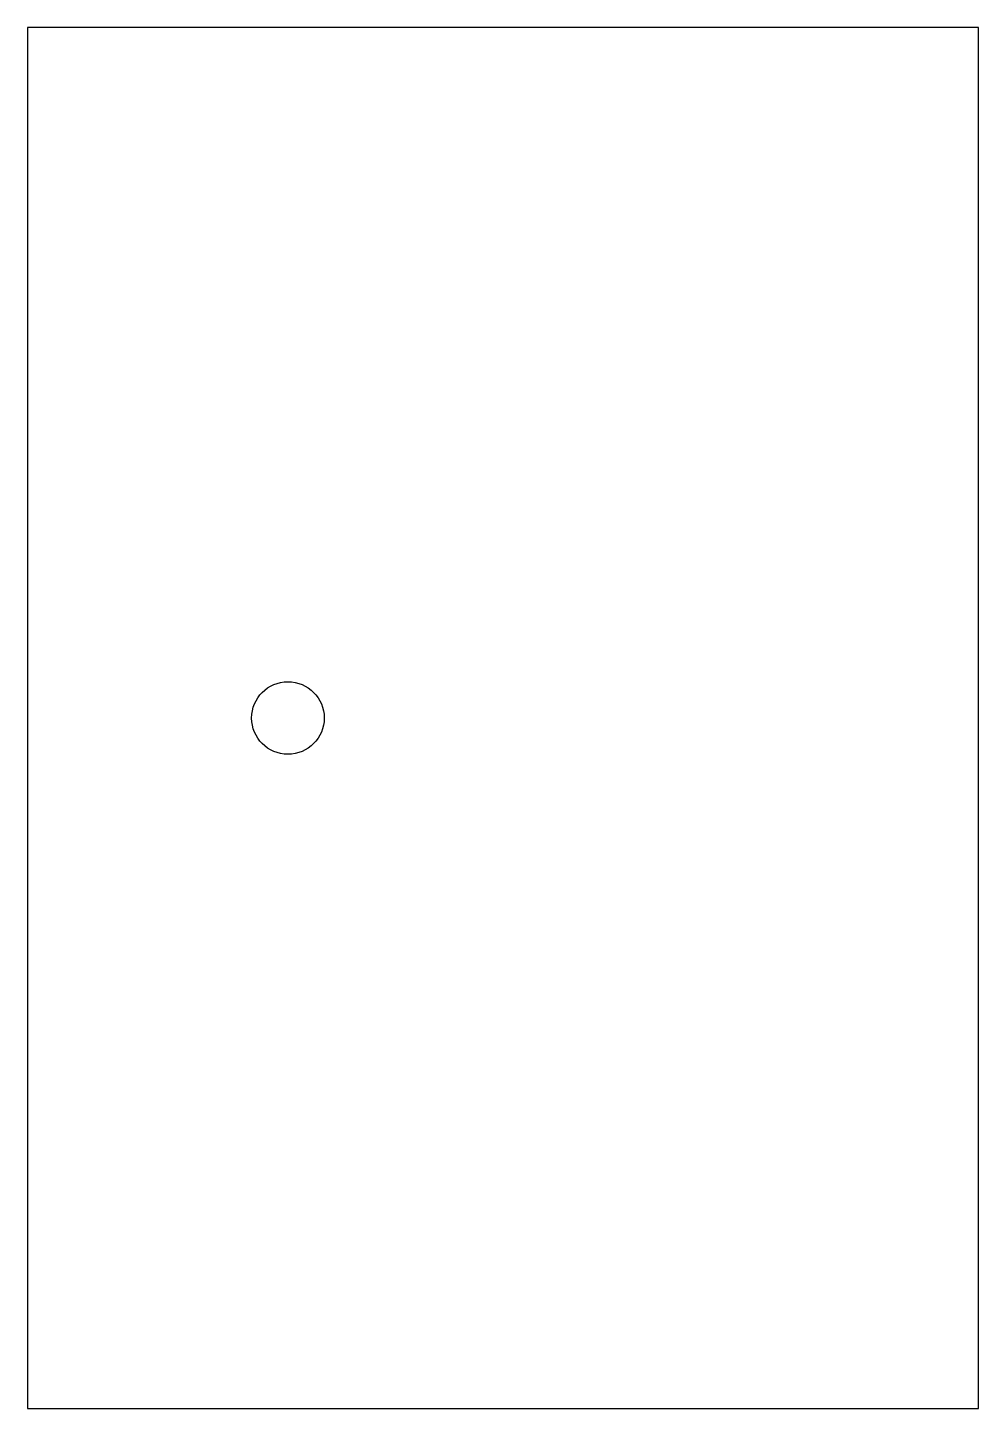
# Model space of a CAD drawing. Header units: millimetres. Extents: x -10.8 to 28.6, y -28.6 to 28.6.
import ezdxf

# ---------------------------------------------------------------- set-up
doc = ezdxf.new("R2010")
doc.units = ezdxf.units.MM
doc.layers.get('0').update_dxf_attribs({"linetype": 'CONTINUOUS'})

msp = doc.modelspace()

# ---------------------------------------------------------------- linework, layer by layer
msp.add_lwpolyline([(28.55, 28.55), (-10.764, 28.55), (-10.764, -28.55), (28.55, -28.55)], close=True)
msp.add_circle((0, 0), 1.5)

doc.saveas('drawing.dxf')
